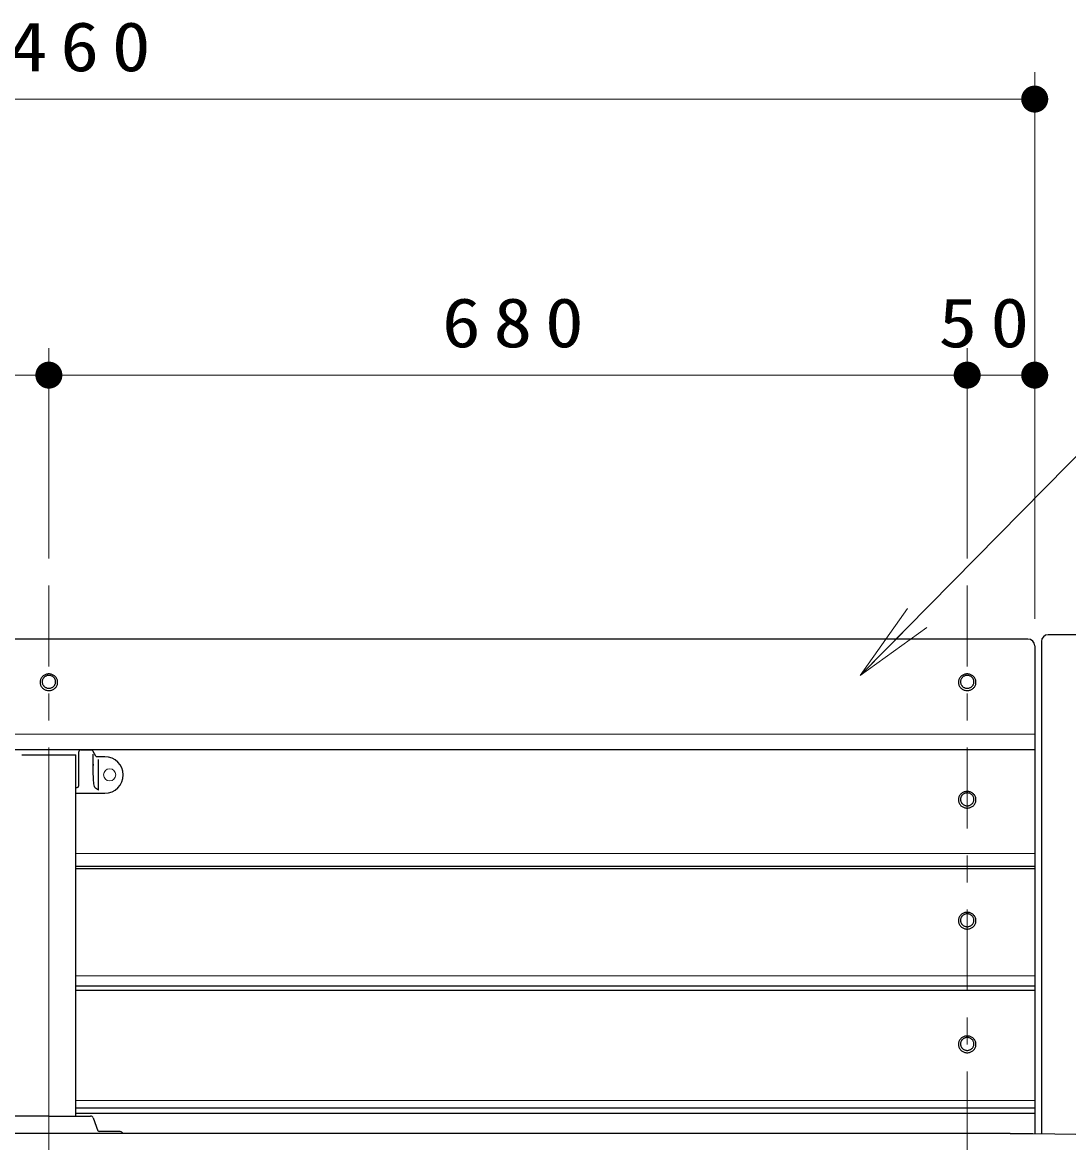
# Model space of a CAD drawing. Units: millimetres on the paper, scale 1:20. Extents: x -385 to 0, y 0 to 267.
# Drawn here: x -259.4 to -220.67, y 137.17 to 178.67 of the extents above; entities that cross this region are included whole.
import ezdxf

# ---------------------------------------------------------------- set-up
doc = ezdxf.new("R2010")
doc.units = ezdxf.units.MM
doc.linetypes.add('USER2', pattern=[6, 3, -1, 1, -1])
doc.layers.add('1_20', color=7, linetype='Continuous', lineweight=25)
doc.styles.add('ＭＳ ゴシック', font='')
doc.styles.get('ＭＳ ゴシック').set_extended_font_data('MS Gothic')

# ---------------------------------------------------------------- blocks, each defined once
blk = doc.blocks.new('filled_dot')
at = {"color": 0, "linetype": 'Continuous', "lineweight": -2, "const_width": 1.25}
blk.add_lwpolyline([(-0.625, 0, 1), (0.625, 0, 1)], format="xyb", close=True, dxfattribs=at)

msp = doc.modelspace()

# ---------------------------------------------------------------- linework, layer by layer
at = {"layer": '1_20', "lineweight": 13}
for p, q in [((-221.925, 156.575), (-221.925, 176.825)), ((-294.925, 175.825), (-221.925, 175.825)), ((-258.425, 158.808), (-258.425, 166.6)), ((-224.425, 158.808), (-224.425, 166.6)), ((-292.425, 165.6), (-258.425, 165.6)), ((-258.425, 165.6), (-224.425, 165.6)), ((-224.425, 165.6), (-221.925, 165.6)), ((-228.385, 154.469), (-226.636, 156.957)), ((-228.385, 154.469), (-226.28, 156.606)), ((-225.924, 156.255), (-228.385, 154.469))]:
    msp.add_line(p, q, dxfattribs=at)
at = {"layer": '1_20', "linetype": 'USER2', "lineweight": 13}
for p, q in [((-258.425, 157.808), (-258.425, 132.235)), ((-224.425, 157.808), (-224.425, 132.235))]:
    msp.add_line(p, q, dxfattribs=at)
at = {"layer": '1_20', "color": 40}
for p, q in [((-222.175, 155.825), (-294.675, 155.825)), ((-221.925, 155.575), (-221.925, 138.057)), ((-221.925, 151.719), (-294.925, 151.719)), ((-221.925, 147.399), (-257.425, 147.399)), ((-221.925, 147.315), (-257.425, 147.315)), ((-221.925, 142.97), (-257.425, 142.97)), ((-221.925, 142.802), (-257.425, 142.802)), ((-221.925, 138.454), (-257.425, 138.454)), ((-221.925, 138.247), (-257.425, 138.247)), ((-221.925, 138.057), (-221.925, 137.508)), ((-222.834, 137.512), (-294.925, 137.512))]:
    msp.add_line(p, q, dxfattribs=at)
at = {"layer": '1_20', "color": 4}
for p, q in [((-221.675, 155.732), (-221.675, 137.506)), ((-218.07, 155.982), (-221.425, 155.982))]:
    msp.add_line(p, q, dxfattribs=at)
at = {"layer": '1_20', "color": 12, "lineweight": 13}
for p, q in [((-221.925, 152.297), (-294.925, 152.297)), ((-221.925, 147.881), (-257.425, 147.881)), ((-221.925, 143.35), (-257.425, 143.35)), ((-221.925, 138.731), (-257.425, 138.731))]:
    msp.add_line(p, q, dxfattribs=at)
at = {"layer": '1_20', "color": 2}
for p, q in [((-259.425, 151.542), (-257.425, 151.542)), ((-257.425, 138.157), (-257.425, 151.542)), ((-257.329, 151.618), (-257.329, 150.376)), ((-257.229, 151.718), (-256.872, 151.718)), ((-256.789, 151.143), (-256.789, 151.56)), ((-256.687, 151.481), (-256.783, 151.665)), ((-256.35, 151.468), (-256.664, 151.468)), ((-256.593, 150.23), (-256.593, 151.367)), ((-257.425, 150.326), (-257.379, 150.326)), ((-257.425, 150.118), (-256.35, 150.118)), ((-258.425, 138.157), (-259.969, 138.157)), ((-258.425, 138.157), (-256.881, 138.157)), ((-256.787, 138.093), (-256.606, 137.614)), ((-255.785, 137.582), (-256.559, 137.582))]:
    msp.add_line(p, q, dxfattribs=at)
at = {"layer": '1_20', "color": 2, "lineweight": 13}
msp.add_line((-258.425, 138.157), (-258.425, 151.542), dxfattribs=at)
at = {"layer": '1_20', "lineweight": 13}
msp.add_lwpolyline([(-228.385, 154.469), (-214.712, 168.354), (-175.396, 168.354)], dxfattribs=at)
at = {"layer": '1_20', "color": 4}
for points in [[(-258.1, 154.225), (-258.101, 154.252), (-258.105, 154.279), (-258.111, 154.305), (-258.119, 154.331), (-258.13, 154.355), (-258.143, 154.379), (-258.159, 154.402), (-258.176, 154.424), (-258.195, 154.443), (-258.216, 154.462), (-258.238, 154.478), (-258.262, 154.493), (-258.287, 154.505), (-258.314, 154.515), (-258.341, 154.523), (-258.368, 154.529), (-258.396, 154.533), (-258.425, 154.534), (-258.453, 154.533), (-258.481, 154.529), (-258.509, 154.523), (-258.536, 154.515), (-258.562, 154.505), (-258.587, 154.493), (-258.611, 154.478), (-258.634, 154.462), (-258.655, 154.443), (-258.674, 154.424), (-258.691, 154.402), (-258.706, 154.379), (-258.719, 154.355), (-258.73, 154.331), (-258.739, 154.305), (-258.745, 154.279), (-258.749, 154.252), (-258.75, 154.225), (-258.749, 154.198), (-258.745, 154.171), (-258.739, 154.145), (-258.73, 154.119), (-258.719, 154.094), (-258.706, 154.07), (-258.691, 154.048), (-258.674, 154.026), (-258.655, 154.006), (-258.634, 153.988), (-258.611, 153.972), (-258.587, 153.957), (-258.562, 153.945), (-258.536, 153.934), (-258.509, 153.926), (-258.481, 153.92), (-258.453, 153.917), (-258.425, 153.916), (-258.396, 153.917), (-258.368, 153.92), (-258.341, 153.926), (-258.314, 153.934), (-258.287, 153.945), (-258.262, 153.957), (-258.238, 153.972), (-258.216, 153.988), (-258.195, 154.006), (-258.176, 154.026), (-258.159, 154.048), (-258.143, 154.07), (-258.13, 154.094), (-258.119, 154.119), (-258.111, 154.145), (-258.105, 154.171), (-258.101, 154.198)], [(-258.175, 154.24), (-258.176, 154.261), (-258.179, 154.282), (-258.183, 154.302), (-258.19, 154.322), (-258.198, 154.341), (-258.208, 154.359), (-258.22, 154.377), (-258.233, 154.393), (-258.248, 154.408), (-258.264, 154.422), (-258.281, 154.435), (-258.3, 154.446), (-258.319, 154.456), (-258.339, 154.464), (-258.36, 154.47), (-258.381, 154.474), (-258.403, 154.477), (-258.425, 154.478), (-258.447, 154.477), (-258.468, 154.474), (-258.489, 154.47), (-258.51, 154.464), (-258.53, 154.456), (-258.55, 154.446), (-258.568, 154.435), (-258.585, 154.422), (-258.602, 154.408), (-258.616, 154.393), (-258.63, 154.377), (-258.641, 154.359), (-258.651, 154.341), (-258.66, 154.322), (-258.666, 154.302), (-258.671, 154.282), (-258.674, 154.261), (-258.675, 154.24), (-258.674, 154.22), (-258.671, 154.199), (-258.666, 154.179), (-258.66, 154.159), (-258.651, 154.14), (-258.641, 154.121), (-258.63, 154.104), (-258.616, 154.087), (-258.602, 154.072), (-258.585, 154.058), (-258.568, 154.046), (-258.55, 154.034), (-258.53, 154.025), (-258.51, 154.017), (-258.489, 154.011), (-258.468, 154.006), (-258.447, 154.003), (-258.425, 154.003), (-258.403, 154.003), (-258.381, 154.006), (-258.36, 154.011), (-258.339, 154.017), (-258.319, 154.025), (-258.3, 154.034), (-258.281, 154.046), (-258.264, 154.058), (-258.248, 154.072), (-258.233, 154.087), (-258.22, 154.104), (-258.208, 154.121), (-258.198, 154.14), (-258.19, 154.159), (-258.183, 154.179), (-258.179, 154.199), (-258.176, 154.22)], [(-224.75, 154.225), (-224.749, 154.198), (-224.745, 154.171), (-224.739, 154.145), (-224.73, 154.119), (-224.719, 154.094), (-224.706, 154.07), (-224.691, 154.048), (-224.674, 154.026), (-224.655, 154.006), (-224.634, 153.988), (-224.611, 153.972), (-224.587, 153.957), (-224.562, 153.945), (-224.536, 153.934), (-224.509, 153.926), (-224.481, 153.92), (-224.453, 153.917), (-224.425, 153.916), (-224.396, 153.917), (-224.368, 153.92), (-224.341, 153.926), (-224.314, 153.934), (-224.287, 153.945), (-224.262, 153.957), (-224.238, 153.972), (-224.216, 153.988), (-224.195, 154.006), (-224.176, 154.026), (-224.159, 154.048), (-224.143, 154.07), (-224.13, 154.094), (-224.119, 154.119), (-224.111, 154.145), (-224.105, 154.171), (-224.101, 154.198), (-224.1, 154.225), (-224.101, 154.252), (-224.105, 154.279), (-224.111, 154.305), (-224.119, 154.331), (-224.13, 154.355), (-224.143, 154.379), (-224.159, 154.402), (-224.176, 154.424), (-224.195, 154.443), (-224.216, 154.462), (-224.238, 154.478), (-224.262, 154.493), (-224.287, 154.505), (-224.314, 154.515), (-224.341, 154.523), (-224.368, 154.529), (-224.396, 154.533), (-224.425, 154.534), (-224.453, 154.533), (-224.481, 154.529), (-224.509, 154.523), (-224.536, 154.515), (-224.562, 154.505), (-224.587, 154.493), (-224.611, 154.478), (-224.634, 154.462), (-224.655, 154.443), (-224.674, 154.424), (-224.691, 154.402), (-224.706, 154.379), (-224.719, 154.355), (-224.73, 154.331), (-224.739, 154.305), (-224.745, 154.279), (-224.749, 154.252)], [(-224.675, 154.24), (-224.674, 154.22), (-224.671, 154.199), (-224.666, 154.179), (-224.66, 154.159), (-224.651, 154.14), (-224.641, 154.121), (-224.63, 154.104), (-224.616, 154.087), (-224.602, 154.072), (-224.585, 154.058), (-224.568, 154.046), (-224.55, 154.034), (-224.53, 154.025), (-224.51, 154.017), (-224.489, 154.011), (-224.468, 154.006), (-224.447, 154.003), (-224.425, 154.003), (-224.403, 154.003), (-224.381, 154.006), (-224.36, 154.011), (-224.339, 154.017), (-224.319, 154.025), (-224.3, 154.034), (-224.281, 154.046), (-224.264, 154.058), (-224.248, 154.072), (-224.233, 154.087), (-224.22, 154.104), (-224.208, 154.121), (-224.198, 154.14), (-224.19, 154.159), (-224.183, 154.179), (-224.179, 154.199), (-224.176, 154.22), (-224.175, 154.24), (-224.176, 154.261), (-224.179, 154.282), (-224.183, 154.302), (-224.19, 154.322), (-224.198, 154.341), (-224.208, 154.359), (-224.22, 154.377), (-224.233, 154.393), (-224.248, 154.408), (-224.264, 154.422), (-224.281, 154.435), (-224.3, 154.446), (-224.319, 154.456), (-224.339, 154.464), (-224.36, 154.47), (-224.381, 154.474), (-224.403, 154.477), (-224.425, 154.478), (-224.447, 154.477), (-224.468, 154.474), (-224.489, 154.47), (-224.51, 154.464), (-224.53, 154.456), (-224.55, 154.446), (-224.568, 154.435), (-224.585, 154.422), (-224.602, 154.408), (-224.616, 154.393), (-224.63, 154.377), (-224.641, 154.359), (-224.651, 154.341), (-224.66, 154.322), (-224.666, 154.302), (-224.671, 154.282), (-224.674, 154.261)], [(-224.75, 149.872), (-224.749, 149.845), (-224.745, 149.818), (-224.739, 149.792), (-224.73, 149.766), (-224.719, 149.741), (-224.706, 149.717), (-224.691, 149.694), (-224.674, 149.673), (-224.655, 149.653), (-224.634, 149.635), (-224.611, 149.618), (-224.587, 149.604), (-224.562, 149.592), (-224.536, 149.581), (-224.509, 149.573), (-224.481, 149.567), (-224.453, 149.564), (-224.425, 149.563), (-224.396, 149.564), (-224.368, 149.567), (-224.341, 149.573), (-224.314, 149.581), (-224.287, 149.592), (-224.262, 149.604), (-224.238, 149.618), (-224.216, 149.635), (-224.195, 149.653), (-224.176, 149.673), (-224.159, 149.694), (-224.143, 149.717), (-224.13, 149.741), (-224.119, 149.766), (-224.111, 149.792), (-224.105, 149.818), (-224.101, 149.845), (-224.1, 149.872), (-224.101, 149.899), (-224.105, 149.925), (-224.111, 149.952), (-224.119, 149.977), (-224.13, 150.002), (-224.143, 150.026), (-224.159, 150.049), (-224.176, 150.07), (-224.195, 150.09), (-224.216, 150.108), (-224.238, 150.125), (-224.262, 150.139), (-224.287, 150.152), (-224.314, 150.162), (-224.341, 150.17), (-224.368, 150.176), (-224.396, 150.18), (-224.425, 150.181), (-224.453, 150.18), (-224.481, 150.176), (-224.509, 150.17), (-224.536, 150.162), (-224.562, 150.152), (-224.587, 150.139), (-224.611, 150.125), (-224.634, 150.108), (-224.655, 150.09), (-224.674, 150.07), (-224.691, 150.049), (-224.706, 150.026), (-224.719, 150.002), (-224.73, 149.977), (-224.739, 149.952), (-224.745, 149.925), (-224.749, 149.899)], [(-224.675, 149.887), (-224.674, 149.866), (-224.671, 149.846), (-224.666, 149.826), (-224.66, 149.806), (-224.651, 149.787), (-224.641, 149.768), (-224.63, 149.751), (-224.616, 149.734), (-224.602, 149.719), (-224.585, 149.705), (-224.568, 149.692), (-224.55, 149.681), (-224.53, 149.672), (-224.51, 149.664), (-224.489, 149.657), (-224.468, 149.653), (-224.447, 149.65), (-224.425, 149.649), (-224.403, 149.65), (-224.381, 149.653), (-224.36, 149.657), (-224.339, 149.664), (-224.319, 149.672), (-224.3, 149.681), (-224.281, 149.692), (-224.264, 149.705), (-224.248, 149.719), (-224.233, 149.734), (-224.22, 149.751), (-224.208, 149.768), (-224.198, 149.787), (-224.19, 149.806), (-224.183, 149.826), (-224.179, 149.846), (-224.176, 149.866), (-224.175, 149.887), (-224.176, 149.908), (-224.179, 149.928), (-224.183, 149.949), (-224.19, 149.968), (-224.198, 149.988), (-224.208, 150.006), (-224.22, 150.024), (-224.233, 150.04), (-224.248, 150.055), (-224.264, 150.069), (-224.281, 150.082), (-224.3, 150.093), (-224.319, 150.103), (-224.339, 150.111), (-224.36, 150.117), (-224.381, 150.121), (-224.403, 150.124), (-224.425, 150.125), (-224.447, 150.124), (-224.468, 150.121), (-224.489, 150.117), (-224.51, 150.111), (-224.53, 150.103), (-224.55, 150.093), (-224.568, 150.082), (-224.585, 150.069), (-224.602, 150.055), (-224.616, 150.04), (-224.63, 150.024), (-224.641, 150.006), (-224.651, 149.988), (-224.66, 149.968), (-224.666, 149.949), (-224.671, 149.928), (-224.674, 149.908)], [(-224.75, 145.392), (-224.749, 145.365), (-224.745, 145.338), (-224.739, 145.312), (-224.73, 145.286), (-224.719, 145.261), (-224.706, 145.237), (-224.691, 145.214), (-224.674, 145.193), (-224.655, 145.173), (-224.634, 145.155), (-224.611, 145.139), (-224.587, 145.124), (-224.562, 145.112), (-224.536, 145.101), (-224.509, 145.093), (-224.481, 145.087), (-224.453, 145.084), (-224.425, 145.083), (-224.396, 145.084), (-224.368, 145.087), (-224.341, 145.093), (-224.314, 145.101), (-224.287, 145.112), (-224.262, 145.124), (-224.238, 145.139), (-224.216, 145.155), (-224.195, 145.173), (-224.176, 145.193), (-224.159, 145.214), (-224.143, 145.237), (-224.13, 145.261), (-224.119, 145.286), (-224.111, 145.312), (-224.105, 145.338), (-224.101, 145.365), (-224.1, 145.392), (-224.101, 145.419), (-224.105, 145.445), (-224.111, 145.472), (-224.119, 145.497), (-224.13, 145.522), (-224.143, 145.546), (-224.159, 145.569), (-224.176, 145.59), (-224.195, 145.61), (-224.216, 145.629), (-224.238, 145.645), (-224.262, 145.659), (-224.287, 145.672), (-224.314, 145.682), (-224.341, 145.69), (-224.368, 145.696), (-224.396, 145.7), (-224.425, 145.701), (-224.453, 145.7), (-224.481, 145.696), (-224.509, 145.69), (-224.536, 145.682), (-224.562, 145.672), (-224.587, 145.659), (-224.611, 145.645), (-224.634, 145.629), (-224.655, 145.61), (-224.674, 145.59), (-224.691, 145.569), (-224.706, 145.546), (-224.719, 145.522), (-224.73, 145.497), (-224.739, 145.472), (-224.745, 145.445), (-224.749, 145.419)], [(-224.675, 145.407), (-224.674, 145.386), (-224.671, 145.366), (-224.666, 145.346), (-224.66, 145.326), (-224.651, 145.307), (-224.641, 145.288), (-224.63, 145.271), (-224.616, 145.254), (-224.602, 145.239), (-224.585, 145.225), (-224.568, 145.212), (-224.55, 145.201), (-224.53, 145.192), (-224.51, 145.184), (-224.489, 145.178), (-224.468, 145.173), (-224.447, 145.17), (-224.425, 145.169), (-224.403, 145.17), (-224.381, 145.173), (-224.36, 145.178), (-224.339, 145.184), (-224.319, 145.192), (-224.3, 145.201), (-224.281, 145.212), (-224.264, 145.225), (-224.248, 145.239), (-224.233, 145.254), (-224.22, 145.271), (-224.208, 145.288), (-224.198, 145.307), (-224.19, 145.326), (-224.183, 145.346), (-224.179, 145.366), (-224.176, 145.386), (-224.175, 145.407), (-224.176, 145.428), (-224.179, 145.449), (-224.183, 145.469), (-224.19, 145.489), (-224.198, 145.508), (-224.208, 145.526), (-224.22, 145.544), (-224.233, 145.56), (-224.248, 145.575), (-224.264, 145.589), (-224.281, 145.602), (-224.3, 145.613), (-224.319, 145.623), (-224.339, 145.631), (-224.36, 145.637), (-224.381, 145.641), (-224.403, 145.644), (-224.425, 145.645), (-224.447, 145.644), (-224.468, 145.641), (-224.489, 145.637), (-224.51, 145.631), (-224.53, 145.623), (-224.55, 145.613), (-224.568, 145.602), (-224.585, 145.589), (-224.602, 145.575), (-224.616, 145.56), (-224.63, 145.544), (-224.641, 145.526), (-224.651, 145.508), (-224.66, 145.489), (-224.666, 145.469), (-224.671, 145.449), (-224.674, 145.428)], [(-224.75, 140.811), (-224.749, 140.785), (-224.745, 140.758), (-224.739, 140.731), (-224.73, 140.706), (-224.719, 140.681), (-224.706, 140.657), (-224.691, 140.634), (-224.674, 140.613), (-224.655, 140.593), (-224.634, 140.575), (-224.611, 140.558), (-224.587, 140.544), (-224.562, 140.531), (-224.536, 140.521), (-224.509, 140.513), (-224.481, 140.507), (-224.453, 140.504), (-224.425, 140.502), (-224.396, 140.504), (-224.368, 140.507), (-224.341, 140.513), (-224.314, 140.521), (-224.287, 140.531), (-224.262, 140.544), (-224.238, 140.558), (-224.216, 140.575), (-224.195, 140.593), (-224.176, 140.613), (-224.159, 140.634), (-224.143, 140.657), (-224.13, 140.681), (-224.119, 140.706), (-224.111, 140.731), (-224.105, 140.758), (-224.101, 140.785), (-224.1, 140.811), (-224.101, 140.838), (-224.105, 140.865), (-224.111, 140.891), (-224.119, 140.917), (-224.13, 140.942), (-224.143, 140.966), (-224.159, 140.989), (-224.176, 141.01), (-224.195, 141.03), (-224.216, 141.048), (-224.238, 141.065), (-224.262, 141.079), (-224.287, 141.092), (-224.314, 141.102), (-224.341, 141.11), (-224.368, 141.116), (-224.396, 141.119), (-224.425, 141.121), (-224.453, 141.119), (-224.481, 141.116), (-224.509, 141.11), (-224.536, 141.102), (-224.562, 141.092), (-224.587, 141.079), (-224.611, 141.065), (-224.634, 141.048), (-224.655, 141.03), (-224.674, 141.01), (-224.691, 140.989), (-224.706, 140.966), (-224.719, 140.942), (-224.73, 140.917), (-224.739, 140.891), (-224.745, 140.865), (-224.749, 140.838)], [(-224.675, 140.827), (-224.674, 140.806), (-224.671, 140.786), (-224.666, 140.765), (-224.66, 140.746), (-224.651, 140.726), (-224.641, 140.708), (-224.63, 140.691), (-224.616, 140.674), (-224.602, 140.659), (-224.585, 140.645), (-224.568, 140.632), (-224.55, 140.621), (-224.53, 140.611), (-224.51, 140.604), (-224.489, 140.597), (-224.468, 140.593), (-224.447, 140.59), (-224.425, 140.589), (-224.403, 140.59), (-224.381, 140.593), (-224.36, 140.597), (-224.339, 140.604), (-224.319, 140.611), (-224.3, 140.621), (-224.281, 140.632), (-224.264, 140.645), (-224.248, 140.659), (-224.233, 140.674), (-224.22, 140.691), (-224.208, 140.708), (-224.198, 140.726), (-224.19, 140.746), (-224.183, 140.765), (-224.179, 140.786), (-224.176, 140.806), (-224.175, 140.827), (-224.176, 140.848), (-224.179, 140.868), (-224.183, 140.888), (-224.19, 140.908), (-224.198, 140.927), (-224.208, 140.946), (-224.22, 140.963), (-224.233, 140.98), (-224.248, 140.995), (-224.264, 141.009), (-224.281, 141.022), (-224.3, 141.033), (-224.319, 141.042), (-224.339, 141.05), (-224.36, 141.057), (-224.381, 141.061), (-224.403, 141.064), (-224.425, 141.065), (-224.447, 141.064), (-224.468, 141.061), (-224.489, 141.057), (-224.51, 141.05), (-224.53, 141.042), (-224.55, 141.033), (-224.568, 141.022), (-224.585, 141.009), (-224.602, 140.995), (-224.616, 140.98), (-224.63, 140.963), (-224.641, 140.946), (-224.651, 140.927), (-224.66, 140.908), (-224.666, 140.888), (-224.671, 140.868), (-224.674, 140.848)]]:
    msp.add_lwpolyline(points, close=True, dxfattribs=at)
at = {"layer": '1_20', "color": 2}
msp.add_lwpolyline([(-256.593, 150.23), (-256.63, 150.248), (-256.665, 150.271), (-256.695, 150.298), (-256.72, 150.331), (-256.738, 150.367), (-256.75, 150.409), (-256.758, 150.458), (-256.763, 150.514), (-256.768, 150.583), (-256.773, 150.659), (-256.776, 150.739), (-256.779, 150.82), (-256.782, 150.901), (-256.784, 150.976), (-256.786, 151.045), (-256.787, 151.103), (-256.788, 151.149), (-256.788, 151.178), (-256.789, 151.189), (-256.789, 151.178), (-256.789, 151.143)], dxfattribs=at)
at = {"layer": '1_20', "color": 40}
msp.add_lwpolyline([(-222.834, 137.512), (-221.999, 137.509), (-221.183, 137.499), (-220.406, 137.483), (-219.685, 137.46), (-219.037, 137.432), (-218.477, 137.4), (-218.018, 137.363), (-217.67, 137.323)], dxfattribs=at)
at = {"layer": '1_20', "color": 2, "lineweight": 13}
msp.add_circle((-256.175, 150.793), 0.225, dxfattribs=at)
at = {"layer": '1_20', "color": 40}
msp.add_arc((-222.175, 155.575), 0.25, 0, 90, dxfattribs=at)
at = {"layer": '1_20', "color": 4}
msp.add_arc((-221.425, 155.732), 0.25, 90, 180, dxfattribs=at)
at = {"layer": '1_20', "color": 2}
for centre, radius, start, end in [((-257.229, 151.618), 0.1, 90, 180), ((-256.872, 151.618), 0.1, 27.8675, 90), ((-256.664, 151.493), 0.025, 207.8675, 270), ((-256.35, 150.793), 0.675, 270, 90), ((-257.379, 150.376), 0.05, 270, 0), ((-256.881, 138.057), 0.1, 20.7969, 90), ((-256.559, 137.632), 0.05, 200.7969, 270), ((-255.785, 137.482), 0.1, 17.6621, 90)]:
    msp.add_arc(centre, radius, start, end, dxfattribs=at)

# ---------------------------------------------------------------- block references
at = {"layer": '1_20', "lineweight": 13, "xscale": 0.4, "yscale": 0.4, "rotation": 180}
for p in [(-221.925, 175.825), (-258.425, 165.6), (-224.425, 165.6), (-221.925, 165.6)]:
    msp.add_blockref('filled_dot', p, dxfattribs=at)
at = {"layer": '1_20', "lineweight": 13, "xscale": 0.4, "yscale": 0.4}
for p in [(-258.425, 165.6), (-224.425, 165.6)]:
    msp.add_blockref('filled_dot', p, dxfattribs=at)

# ---------------------------------------------------------------- texts
at = {"layer": '1_20', "char_height": 1.833, "attachment_point": 8, "style": 'ＭＳ ゴシック'}
for s, insert in [('\\T1.33;\\W1.15;1460', (-258.001, 176.825)), ('\\T1.33;\\W1.15;680', (-241.01, 166.6)), ('\\T1.34;\\W1.15;50', (-223.565, 166.6))]:
    msp.add_mtext(s, dxfattribs=dict(at, insert=insert))

doc.saveas('drawing.dxf')
